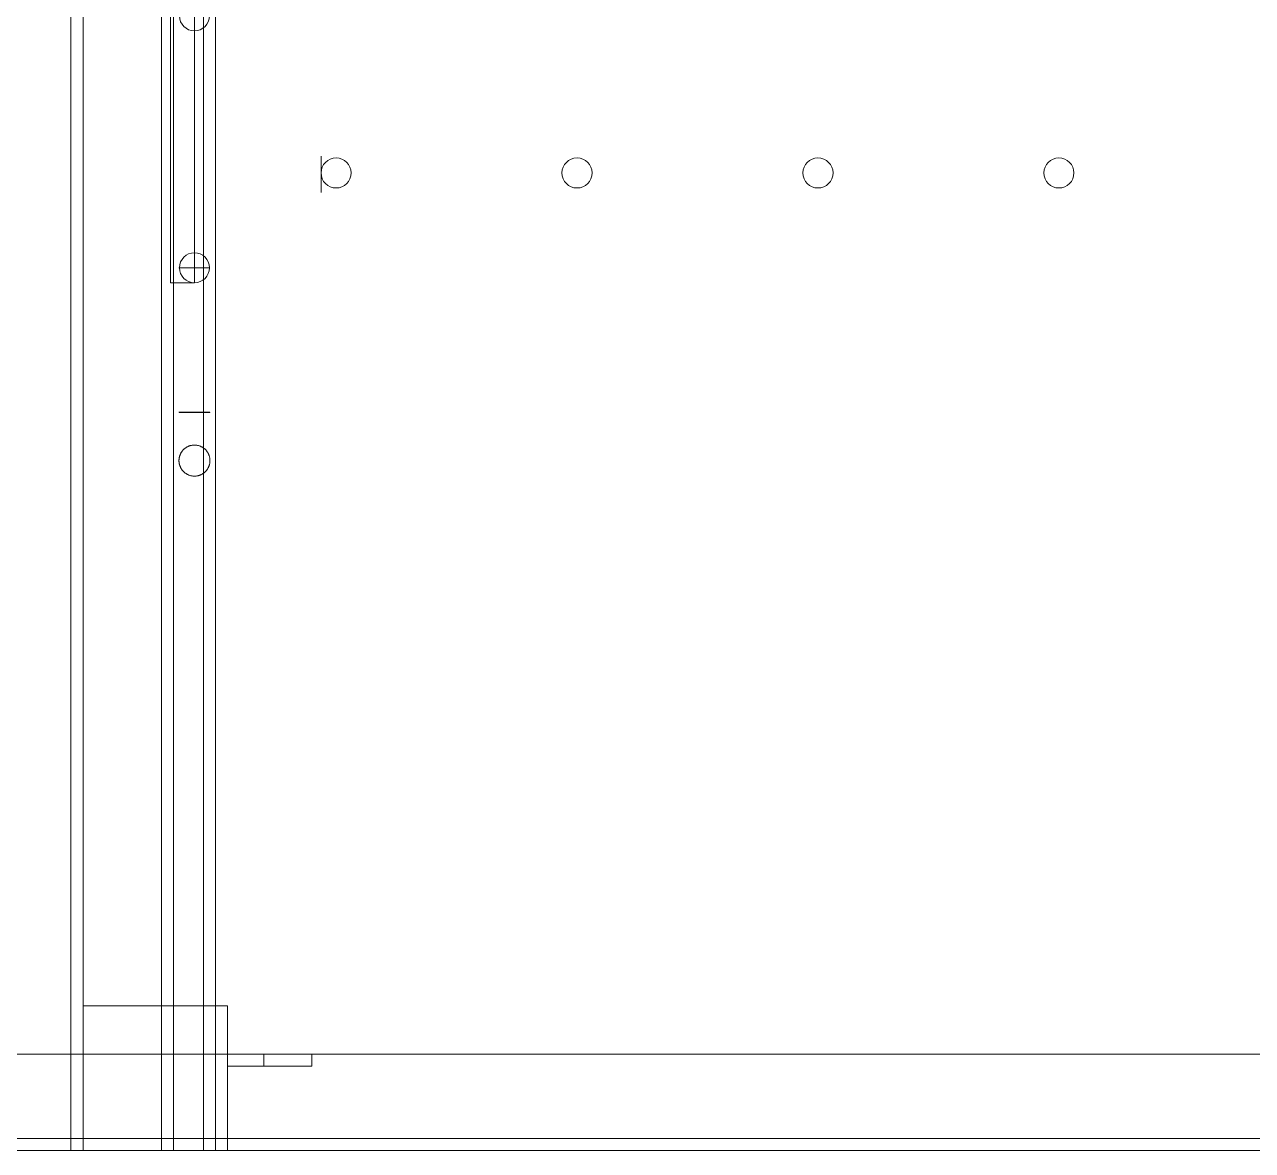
# Model space of a CAD drawing. Header units: inches. Extents: x -0.2 to 48, y -0.6 to 31.4.
# Drawn here: x 22.52 to 35.26, y 0 to 11.68 of the extents above; entities that cross this region are included whole.
import ezdxf

# ---------------------------------------------------------------- set-up
doc = ezdxf.new("R2010")
doc.units = ezdxf.units.IN
doc.header["$MEASUREMENT"] = 0
doc.layers.add('1', color=7, linetype='Continuous', true_color=0xffffff)
doc.layers.add('21', color=7, linetype='Continuous', true_color=0xffffff)

# ---------------------------------------------------------------- blocks, each defined once
blk = doc.blocks.new('08ic1050_MODEL')
at = {"layer": '1', "color": 80, "linetype": 'Continuous', "lineweight": 18}
for p, q in [((47, 1, 0.125), (1, 1, 0.125)), ((47, 1), (1, 1)), ((48, 0, 1), (0, 0, 1)), ((48, 0), (0, 0)), ((47.875, 0.125, 0.125), (0.125, 0.125, 0.125)), ((47.875, 0.125, 1), (0.125, 0.125, 1))]:
    blk.add_line(p, q, dxfattribs=at)
blk = doc.blocks.new('08ic1051_am_MODEL')
at = {"layer": '21', "color": 2, "linetype": 'Continuous', "lineweight": 18}
blk.add_blockref('08ic1050_MODEL', (0, 0), dxfattribs=at)
blk.add_blockref('08ic1050_MODEL', (0, 0), dxfattribs=at)
blk = doc.blocks.new('08ic1053_MODEL')
at = {"layer": '1', "color": 252, "linetype": 'Continuous', "lineweight": 18}
for p, q in [((0, 0), (48, 0)), ((48, 0, 0.08), (0, 0, 0.08))]:
    blk.add_line(p, q, dxfattribs=at)
blk = doc.blocks.new('08ic1050_am_MODEL')
at = {"layer": '21', "color": 2, "linetype": 'Continuous', "lineweight": 18}
for p in [(0, 0), (0, 0, 27.375)]:
    blk.add_blockref('08ic1051_am_MODEL', p, dxfattribs=at)
at = {"layer": '21', "color": 2, "linetype": 'Continuous', "lineweight": 18, "extrusion": (0, 0, -1)}
blk.add_blockref('08ic1053_MODEL', (-48, 0), dxfattribs=at)
blk = doc.blocks.new('08ic1004_MODEL')
at = {"layer": '21', "color": 80, "linetype": 'Continuous', "lineweight": 18}
for p, q in [((30, 1.5), (0, 1.5)), ((30, 1.5, 0.125), (0, 1.5, 0.125)), ((30, 0.125, 0.125), (30, 1.5, 0.125)), ((30, 1.5), (30, 0)), ((30, 1.5, 0.125), (30, 1.5)), ((30, 0.125, 0.125), (0, 0.125, 0.125)), ((30, 0.125, 1.5), (0, 0.125, 1.5)), ((30, 0), (0, 0)), ((30, 0, 1.5), (0, 0, 1.5)), ((30, 0.125, 1.5), (30, 0.125, 0.125)), ((30, 0, 1.5), (30, 0.125, 1.5)), ((30, 0), (30, 0, 1.5))]:
    blk.add_line(p, q, dxfattribs=at)
blk = doc.blocks.new('08ic1005_MODEL')
at = {"layer": '1', "color": 80, "linetype": 'Continuous', "lineweight": 18}
for p, q in [((1.5, 1.5), (0, 1.5)), ((1.5, 1.5, 0.125), (0, 1.5, 0.125)), ((0, 1.5, 0.125), (0, 1.5)), ((0, 1.5), (0, 0)), ((0, 0.125, 0.125), (0, 1.5, 0.125)), ((1.5, 0.125, 0.125), (1.5, 1.5, 0.125)), ((1.5, 1.5, 0.125), (1.5, 1.5)), ((1.5, 1.5), (1.5, 0)), ((1.5, 0.125, 0.125), (0, 0.125, 0.125)), ((0, 0.125, 1.5), (0, 0.125, 0.125)), ((1.5, 0.125, 1.5), (0, 0.125, 1.5)), ((0, 0, 1.5), (0, 0.125, 1.5)), ((1.5, 0, 1.5), (0, 0, 1.5)), ((1.5, 0), (0, 0)), ((0, 0), (0, 0, 1.5)), ((1.5, 0.125, 1.5), (1.5, 0.125, 0.125)), ((1.5, 0, 1.5), (1.5, 0.125, 1.5)), ((1.5, 0), (1.5, 0, 1.5))]:
    blk.add_line(p, q, dxfattribs=at)
blk = doc.blocks.new('08ic1002_am_MODEL')
at = {"layer": '1', "color": 2, "linetype": 'Continuous', "lineweight": 18}
blk.add_blockref('08ic1004_MODEL', (0, 0), dxfattribs=at)
blk.add_blockref('08ic1004_MODEL', (0, 0), dxfattribs=at)
at = {"layer": '21', "color": 2, "linetype": 'Continuous', "lineweight": 18, "extrusion": (0, 0, -1), "rotation": 180}
blk.add_blockref('08ic1005_MODEL', (-28.5, 1.625, -1.5), dxfattribs=at)
blk.add_blockref('08ic1005_MODEL', (-28.5, 1.625, -1.5), dxfattribs=at)
blk = doc.blocks.new('08ic1009')
at = {"layer": '1', "color": 80, "linetype": 'Continuous', "lineweight": 18, "extrusion": (1, 0, 0)}
for centre in [(0, 0), (0, 0, 17.812)]:
    blk.add_circle(centre, 0.188, dxfattribs=at)
blk = doc.blocks.new('08ic1010')
at = {"layer": '1', "color": 80, "linetype": 'Continuous', "lineweight": 18, "extrusion": (0, 0, -1)}
blk.add_circle((0, 0), 0.15625, dxfattribs=at)
blk = doc.blocks.new('08ic1003_am_MODEL')
at = {"layer": '21', "color": 2, "linetype": 'Continuous', "lineweight": 18, "extrusion": (0, -0.156434, 0.987688)}
for p in [(12.7492, -15.681967, 3.099641), (15.2492, -15.681967, 3.099641), (17.7492, -15.681967, 3.099641), (20.2492, -15.681967, 3.099641)]:
    blk.add_blockref('08ic1010', p, dxfattribs=at)
at = {"layer": '21', "color": 2, "linetype": 'Continuous', "lineweight": 18, "extrusion": (0, -1, 0)}
blk.add_blockref('08ic1009', (2.593, 0.452079, 15.973787), dxfattribs=at)
blk = doc.blocks.new('08ic1011_MODEL')
at = {"layer": '1', "color": 252, "linetype": 'Continuous', "lineweight": 18}
for p, q in [((0, 0.4375, 0.75), (0, 0.5625, 0.75)), ((0, 0.5625), (0, 0)), ((25, 0.5625, 0.75), (0, 0.5625, 0.75)), ((25, 0.5625), (0, 0.5625)), ((0, 0.5625, 0.75), (0, 0.5625)), ((25, 0.5625, 0.75), (25, 0.5625)), ((25, 0.4375, 0.75), (25, 0.5625, 0.75)), ((25, 0.5625), (25, 0)), ((0, 0.125, 0.125), (0, 0.4375, 0.125)), ((25, 0.4375, 0.125), (0, 0.4375, 0.125)), ((25, 0.4375, 0.75), (0, 0.4375, 0.75)), ((0, 0.4375, 0.125), (0, 0.4375, 0.75)), ((25, 0.125, 0.125), (25, 0.4375, 0.125)), ((25, 0.4375, 0.125), (25, 0.4375, 0.75)), ((25, 0.125, 0.75), (0, 0.125, 0.75)), ((0, 0, 0.75), (0, 0.125, 0.75)), ((0, 0.125, 0.75), (0, 0.125, 0.125)), ((25, 0.125, 0.125), (0, 0.125, 0.125)), ((25, 0, 0.75), (0, 0, 0.75)), ((25, 0), (0, 0)), ((0, 0), (0, 0, 0.75)), ((25, 0, 0.75), (25, 0.125, 0.75)), ((25, 0.125, 0.75), (25, 0.125, 0.125)), ((25, 0), (25, 0, 0.75))]:
    blk.add_line(p, q, dxfattribs=at)
blk = doc.blocks.new('08ic1012_MODEL')
at = {"layer": '1', "color": 80, "linetype": 'Continuous', "lineweight": 18}
for p, q in [((0.125, 1, 15), (0, 1, 15)), ((0, 1, 15), (0, 0, 15)), ((0.125, 1), (0, 1)), ((0, 1), (0, 0)), ((0, 1, 15), (0, 1)), ((0.125, 0.125, 15), (0.125, 1, 15)), ((0.125, 0.125), (0.125, 1)), ((0.125, 1, 15), (0.125, 1)), ((0, 0), (0.5, 0)), ((0, 0, 15), (0, 0)), ((0, 0, 15), (1, 0, 15)), ((0.5, 0.125), (0.125, 0.125)), ((1, 0.125, 15), (0.125, 0.125, 15)), ((0.125, 0.125, 15), (0.125, 0.125)), ((0.5, 0.125), (0.5, 0)), ((1, 0, 0.5), (1, 0.125, 0.5)), ((1, 0, 15), (1, 0.125, 15)), ((1, 0.125, 15), (1, 0.125, 0.5)), ((1, 0, 15), (1, 0, 0.5))]:
    blk.add_line(p, q, dxfattribs=at)
at = {"layer": '1', "color": 80, "linetype": 'Continuous', "lineweight": 18, "extrusion": (2.35622e-15, 1, 0)}
blk.add_arc((-0.5, 0.5, 0.125), 0.5, 180, 270, dxfattribs=at)
at = {"layer": '1', "color": 80, "linetype": 'Continuous', "lineweight": 18, "extrusion": (0, -1, 0)}
blk.add_arc((0.5, 0.5), 0.5, 270, 0, dxfattribs=at)
blk = doc.blocks.new('08ic1017_MODEL')
at = {"layer": '1', "color": 80, "linetype": 'Continuous', "lineweight": 18}
for p, q in [((0, 16), (0, 0)), ((0, 0, 1.25), (0, 16, 1.25)), ((0.25, 16, 1.25), (0.25, 0, 1.25)), ((0.25, 0), (0.25, 16)), ((0, 0), (0, 0, 1.25)), ((0, 0), (0.25, 0)), ((0.25, 0, 1.25), (0, 0, 1.25)), ((0.25, 0), (0.25, 0, 1.25))]:
    blk.add_line(p, q, dxfattribs=at)
blk = doc.blocks.new('08ic1018_MODEL')
at = {"layer": '1', "color": 80, "linetype": 'Continuous', "lineweight": 18, "extrusion": (0, 0, -1)}
for centre in [(0, 0), (0, 0, -12.125)]:
    blk.add_circle(centre, 0.156, dxfattribs=at)
blk = doc.blocks.new('08ic1019_MODEL')
at = {"layer": '1', "color": 80, "linetype": 'Continuous', "lineweight": 18, "extrusion": (0, 1, 0)}
for centre in [(0, 5), (0, 0)]:
    blk.add_circle(centre, 0.161, dxfattribs=at)
at = {"layer": '1', "color": 80, "linetype": 'Continuous', "lineweight": 18, "extrusion": (1.04471e-15, 0.999894, 0.014541)}
blk.add_rational_spline([(0.161, -1.499, 5), (0.161, -1.5, 5.057), (0.132, -1.501, 5.133), (0.057, -1.501, 5.161), (-0.057, -1.501, 5.161), (-0.132, -1.501, 5.133), (-0.161, -1.5, 5.057), (-0.161, -1.498, 4.943), (-0.132, -1.497, 4.868), (-0.057, -1.497, 4.839), (0.057, -1.497, 4.839), (0.132, -1.497, 4.868), (0.161, -1.498, 4.943), (0.161, -1.499, 5)], [1.01661171379, 1.01661171379, 0.958470715535, 1.01661171379, 1.01661171379, 0.958470715535, 1.01661171379, 1.01661171379, 0.958470715535, 1.01661171379, 1.01661171379, 0.958470715535, 1.01661171379, 1.01661171379], degree=4, knots=[0, 0, 0, 0, 0, 0.25, 0.25, 0.25, 0.5, 0.5, 0.5, 0.75, 0.75, 0.75, 1, 1, 1, 1, 1], dxfattribs=at)
at = {"layer": '1', "color": 80, "linetype": 'Continuous', "lineweight": 18, "extrusion": (-7.64198e-17, 0.999894, -0.014541)}
blk.add_rational_spline([(0.161, -1.499, 0), (0.161, -1.5, -0.057), (0.132, -1.501, -0.133), (0.057, -1.501, -0.161), (-0.057, -1.501, -0.161), (-0.132, -1.501, -0.133), (-0.161, -1.5, -0.057), (-0.161, -1.498, 0.057), (-0.132, -1.497, 0.132), (-0.057, -1.497, 0.161), (0.057, -1.497, 0.161), (0.132, -1.497, 0.132), (0.161, -1.498, 0.057), (0.161, -1.499, 0)], [1.01661171379, 1.01661171379, 0.958470715535, 1.01661171379, 1.01661171379, 0.958470715535, 1.01661171379, 1.01661171379, 0.958470715535, 1.01661171379, 1.01661171379, 0.958470715535, 1.01661171379, 1.01661171379], degree=4, knots=[0, 0, 0, 0, 0, 0.25, 0.25, 0.25, 0.5, 0.5, 0.5, 0.75, 0.75, 0.75, 1, 1, 1, 1, 1], dxfattribs=at)
at = {"layer": '1', "color": 80, "linetype": 'Continuous', "lineweight": 18, "extrusion": (4.85839e-16, -0.003711, 0.999993)}
blk.add_rational_spline([(0.161, -2, 0.5), (0.161, -2.057, 0.5), (0.132, -2.132, 0.5), (0.057, -2.161, 0.5), (-0.057, -2.161, 0.5), (-0.132, -2.132, 0.5), (-0.161, -2.057, 0.5), (-0.161, -1.943, 0.5), (-0.132, -1.868, 0.501), (-0.057, -1.839, 0.501), (0.057, -1.839, 0.501), (0.132, -1.868, 0.501), (0.161, -1.943, 0.5), (0.161, -2, 0.5)], [1.01661171379, 1.01661171379, 0.958470715535, 1.01661171379, 1.01661171379, 0.958470715535, 1.01661171379, 1.01661171379, 0.958470715535, 1.01661171379, 1.01661171379, 0.958470715535, 1.01661171379, 1.01661171379], degree=4, knots=[0, 0, 0, 0, 0, 0.25, 0.25, 0.25, 0.5, 0.5, 0.5, 0.75, 0.75, 0.75, 1, 1, 1, 1, 1], dxfattribs=at)
at = {"layer": '1', "color": 80, "linetype": 'Continuous', "lineweight": 18, "extrusion": (4.43144e-15, -0.003711, -0.999993)}
blk.add_rational_spline([(0.161, -2, 4.5), (0.161, -2.057, 4.5), (0.132, -2.132, 4.5), (0.057, -2.161, 4.5), (-0.057, -2.161, 4.5), (-0.132, -2.132, 4.5), (-0.161, -2.057, 4.5), (-0.161, -1.943, 4.5), (-0.132, -1.868, 4.499), (-0.057, -1.839, 4.499), (0.057, -1.839, 4.499), (0.132, -1.868, 4.499), (0.161, -1.943, 4.5), (0.161, -2, 4.5)], [1.01661171379, 1.01661171379, 0.958470715535, 1.01661171379, 1.01661171379, 0.958470715535, 1.01661171379, 1.01661171379, 0.958470715535, 1.01661171379, 1.01661171379, 0.958470715535, 1.01661171379, 1.01661171379], degree=4, knots=[0, 0, 0, 0, 0, 0.25, 0.25, 0.25, 0.5, 0.5, 0.5, 0.75, 0.75, 0.75, 1, 1, 1, 1, 1], dxfattribs=at)
blk = doc.blocks.new('08ic1005_am_MODEL')
at = {"layer": '1', "color": 132, "linetype": 'Continuous', "lineweight": 18}
for name, p in [('08ic1017_MODEL', (0, 0)), ('08ic1017_MODEL', (0, 0, -13.375)), ('08ic1017_MODEL', (0, 0)), ('08ic1017_MODEL', (0, 0, -13.375)), ('08ic1018_MODEL', (0, 2.7702, -12.125)), ('08ic1018_MODEL', (0, 2.7702, -12.125)), ('08ic1018_MODEL', (0, 0.1562, -12.125)), ('08ic1018_MODEL', (0, 0.1562, -12.125)), ('08ic1019_MODEL', (0, 0.1562, -8.5625)), ('08ic1019_MODEL', (0, 0.1562, -8.5625))]:
    blk.add_blockref(name, p, dxfattribs=at)

msp = doc.modelspace()

# ---------------------------------------------------------------- block references
at = {"layer": '21', "color": 2, "linetype": 'Continuous', "lineweight": 18}
msp.add_blockref('08ic1050_am_MODEL', (0, 0), dxfattribs=at)
at = {"layer": '21', "color": 2, "linetype": 'Continuous', "lineweight": 18, "rotation": 270}
for name, p in [('08ic1002_am_MODEL', (23, 30, -1.58)), ('08ic1011_MODEL', (23.9375, 25, -16.58))]:
    msp.add_blockref(name, p, dxfattribs=at)
at = {"layer": '21', "color": 2, "linetype": 'Continuous', "lineweight": 18, "extrusion": (0, 0.087156, -0.996195)}
msp.add_blockref('08ic1003_am_MODEL', (-46, 25.730673, 4.21361), dxfattribs=at)
at = {"layer": '21', "color": 2, "linetype": 'Continuous', "lineweight": 18, "extrusion": (0, 0, -1), "rotation": 90}
msp.add_blockref('08ic1011_MODEL', (-23.9375, 0, 1.58), dxfattribs=at)
at = {"layer": '21', "color": 132, "linetype": 'Continuous', "lineweight": 18, "extrusion": (0, 0, -1)}
msp.add_blockref('08ic1005_am_MODEL', (-24.2813, 9, 15.08), dxfattribs=at)
at = {"layer": '21', "color": 252, "linetype": 'Continuous', "lineweight": 18, "extrusion": (0, 0, -1), "rotation": 180}
msp.add_blockref('08ic1012_MODEL', (-24.5, 1, 1.58), dxfattribs=at)

doc.saveas('drawing.dxf')
